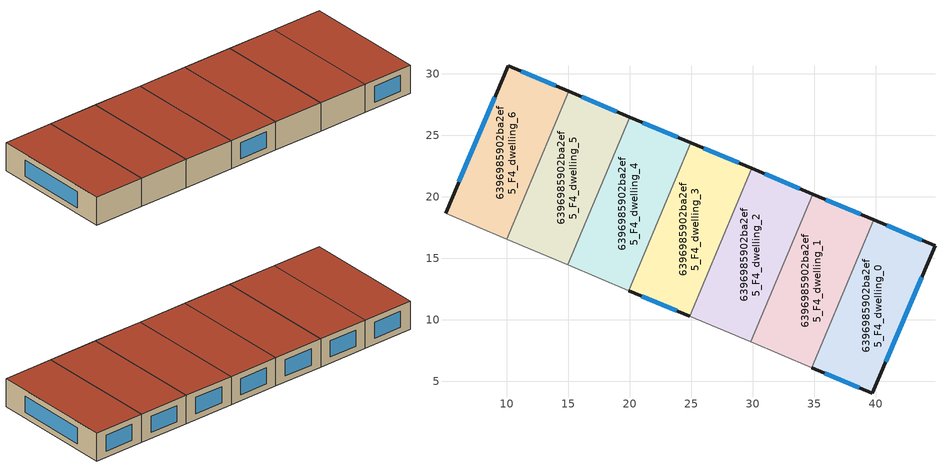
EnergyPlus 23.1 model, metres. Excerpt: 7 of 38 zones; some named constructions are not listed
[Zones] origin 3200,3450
6396985902ba2ef5_F4_dwelling_0
 floor to 6396985902ba2ef5_F3_dwelling_0 (EU_floor_Construction): 44.82,16.04 39.73,4.03 34.78,6.11 39.84,18.13 z12
 wall outside (EU_wall_Construction): 34.78,6.11 39.73,4.03 44.82,16.04 39.84,18.13 z12:15
 wall to 6396985902ba2ef5_F4_dwelling_1 (EU_wall_Construction): 39.84,18.13 34.78,6.11 z12:15
 window (EU_Window_Construction): 43.75,16.49 40.91,17.68 / 40.82,6.6 43.73,13.47 / 35.84,5.67 38.67,4.48 z12.64:14.36
 roof outside (EU_roof_Construction): 39.73,4.03 44.82,16.04 39.84,18.13 34.78,6.11 z15
6396985902ba2ef5_F4_dwelling_1
 floor to 6396985902ba2ef5_F3_dwelling_1 (EU_floor_Construction): 39.84,18.13 34.78,6.11 29.82,8.2 34.88,20.22 z12
 wall outside (EU_wall_Construction): 39.84,18.13 34.88,20.22 z12:15
 wall to 6396985902ba2ef5_F4_dwelling_2 (EU_wall_Construction): 34.88,20.22 29.82,8.2 z12:15
 wall adiabatic (EU_wall_Construction): 29.82,8.2 34.78,6.11 z12:15
 window (EU_Window_Construction): 38.78,18.58 35.95,19.77 z12.64:14.36
 roof outside (EU_roof_Construction): 34.78,6.11 39.84,18.13 34.88,20.22 29.82,8.2 z15
6396985902ba2ef5_F4_dwelling_2
 floor to 6396985902ba2ef5_F3_dwelling_2 (EU_floor_Construction): 34.88,20.22 29.82,8.2 24.86,10.29 29.92,22.31 z12
 wall outside (EU_wall_Construction): 34.88,20.22 29.92,22.31 z12:15
 wall to 6396985902ba2ef5_F4_dwelling_3 (EU_wall_Construction): 29.92,22.31 24.86,10.29 z12:15
 wall adiabatic (EU_wall_Construction): 24.86,10.29 29.82,8.2 z12:15
 window (EU_Window_Construction): 33.82,20.67 30.99,21.86 z12.64:14.36
 roof outside (EU_roof_Construction): 29.82,8.2 34.88,20.22 29.92,22.31 24.86,10.29 z15
6396985902ba2ef5_F4_dwelling_3
 floor to 6396985902ba2ef5_F3_dwelling_3 (EU_floor_Construction): 29.92,22.31 24.86,10.29 19.9,12.38 24.96,24.4 z12
 wall outside (EU_wall_Construction): 29.92,22.31 24.96,24.4 / 19.9,12.38 24.86,10.29 z12:15
 wall to 6396985902ba2ef5_F4_dwelling_4 (EU_wall_Construction): 24.96,24.4 19.9,12.38 z12:15
 window (EU_Window_Construction): 28.86,22.76 26.03,23.95 / 20.96,11.93 23.8,10.74 z12.64:14.36
 roof outside (EU_roof_Construction): 24.86,10.29 29.92,22.31 24.96,24.4 19.9,12.38 z15
6396985902ba2ef5_F4_dwelling_4
 floor to 6396985902ba2ef5_F3_dwelling_4 (EU_floor_Construction): 24.96,24.4 19.9,12.38 14.94,14.47 20,26.49 z12
 wall outside (EU_wall_Construction): 24.96,24.4 20,26.49 z12:15
 wall to 6396985902ba2ef5_F4_dwelling_5 (EU_wall_Construction): 20,26.49 14.94,14.47 z12:15
 wall adiabatic (EU_wall_Construction): 14.94,14.47 19.9,12.38 z12:15
 window (EU_Window_Construction): 23.9,24.85 21.06,26.04 z12.64:14.36
 roof outside (EU_roof_Construction): 19.9,12.38 24.96,24.4 20,26.49 14.94,14.47 z15
6396985902ba2ef5_F4_dwelling_5
 floor to 6396985902ba2ef5_F3_dwelling_5 (EU_floor_Construction): 20,26.49 14.94,14.47 9.98,16.56 15.04,28.58 z12
 wall outside (EU_wall_Construction): 20,26.49 15.04,28.58 z12:15
 wall to 6396985902ba2ef5_F4_dwelling_6 (EU_wall_Construction): 15.04,28.58 9.98,16.56 z12:15
 wall adiabatic (EU_wall_Construction): 9.98,16.56 14.94,14.47 z12:15
 window (EU_Window_Construction): 18.94,26.93 16.1,28.13 z12.64:14.36
 roof outside (EU_roof_Construction): 14.94,14.47 20,26.49 15.04,28.58 9.98,16.56 z15
6396985902ba2ef5_F4_dwelling_6
 floor to 6396985902ba2ef5_F3_dwelling_6 (EU_floor_Construction): 15.04,28.58 9.98,16.56 5.01,18.65 10.09,30.66 z12
 wall outside (EU_wall_Construction): 15.04,28.58 10.09,30.66 5.01,18.65 z12:15
 wall adiabatic (EU_wall_Construction): 5.01,18.65 9.98,16.56 z12:15
 window (EU_Window_Construction): 9,28.09 6.1,21.22 / 13.98,29.02 11.15,30.21 z12.64:14.36
 roof outside (EU_roof_Construction): 9.98,16.56 15.04,28.58 10.09,30.66 5.01,18.65 z15
[HVACTEMPLATE:THERMOSTAT] Constant Heating Setpoint=20; Constant Cooling Setpoint=50
EU_HeatOnly_6396985902ba2ef5_F0_dwelling_0; EU_HeatOnly_6396985902ba2ef5_F0_dwelling_1; EU_HeatOnly_6396985902ba2ef5_F0_dwelling_2; EU_HeatOnly_6396985902ba2ef5_F0_dwelling_3; EU_HeatOnly_6396985902ba2ef5_F0_dwelling_4; EU_HeatOnly_6396985902ba2ef5_F0_dwelling_5; EU_HeatOnly_6396985902ba2ef5_F0_dwelling_6; EU_HeatOnly_6396985902ba2ef5_F0_dwelling_7; EU_HeatOnly_6396985902ba2ef5_F1_dwelling_0; EU_HeatOnly_6396985902ba2ef5_F1_dwelling_1; EU_HeatOnly_6396985902ba2ef5_F1_dwelling_2; EU_HeatOnly_6396985902ba2ef5_F1_dwelling_3; EU_HeatOnly_6396985902ba2ef5_F1_dwelling_4; EU_HeatOnly_6396985902ba2ef5_F1_dwelling_5; EU_HeatOnly_6396985902ba2ef5_F1_dwelling_6; EU_HeatOnly_6396985902ba2ef5_F1_dwelling_7; EU_HeatOnly_6396985902ba2ef5_F2_dwelling_0; EU_HeatOnly_6396985902ba2ef5_F2_dwelling_1; EU_HeatOnly_6396985902ba2ef5_F2_dwelling_2; EU_HeatOnly_6396985902ba2ef5_F2_dwelling_3; EU_HeatOnly_6396985902ba2ef5_F2_dwelling_4; EU_HeatOnly_6396985902ba2ef5_F2_dwelling_5; EU_HeatOnly_6396985902ba2ef5_F2_dwelling_6; EU_HeatOnly_6396985902ba2ef5_F2_dwelling_7; EU_HeatOnly_6396985902ba2ef5_F3_dwelling_0; EU_HeatOnly_6396985902ba2ef5_F3_dwelling_1; EU_HeatOnly_6396985902ba2ef5_F3_dwelling_2; EU_HeatOnly_6396985902ba2ef5_F3_dwelling_3; EU_HeatOnly_6396985902ba2ef5_F3_dwelling_4; EU_HeatOnly_6396985902ba2ef5_F3_dwelling_5; EU_HeatOnly_6396985902ba2ef5_F3_dwelling_6; EU_HeatOnly_6396985902ba2ef5_F4_dwelling_0; EU_HeatOnly_6396985902ba2ef5_F4_dwelling_1; EU_HeatOnly_6396985902ba2ef5_F4_dwelling_2; EU_HeatOnly_6396985902ba2ef5_F4_dwelling_3; EU_HeatOnly_6396985902ba2ef5_F4_dwelling_4; EU_HeatOnly_6396985902ba2ef5_F4_dwelling_5; EU_HeatOnly_6396985902ba2ef5_F4_dwelling_6
[SCHEDULE:CONSTANT]
Name | Hourly Value
EU_AlwaysOn | 1
EU_CoolingOff | 0
[SCHEDULE:FILE] Column Number=1; Rows to Skip at Top=0; Number of Hours of Data=8760; Column Separator=Comma; Interpolate to Timestep=No; Minutes per Item=60; Adjust Schedule for Daylight Savings=Yes
Name | File
EU_Step8_GainSchedule_6396985902ba2ef5_F2_dwelling_1_f000 | ../../schedules/6396985902ba2ef5/6396985902ba2ef5_F2_dwelling_1_f000_gain.csv
EU_Step8_GainSchedule_6396985902ba2ef5_F2_dwelling_2_f000 | ../../schedules/6396985902ba2ef5/6396985902ba2ef5_F2_dwelling_2_f000_gain.csv
EU_Step8_GainSchedule_6396985902ba2ef5_F2_dwelling_3_f000 | ../../schedules/6396985902ba2ef5/6396985902ba2ef5_F2_dwelling_3_f000_gain.csv
EU_Step8_GainSchedule_6396985902ba2ef5_F2_dwelling_4_f000 | ../../schedules/6396985902ba2ef5/6396985902ba2ef5_F2_dwelling_4_f000_gain.csv
EU_Step8_GainSchedule_6396985902ba2ef5_F2_dwelling_5_f000 | ../../schedules/6396985902ba2ef5/6396985902ba2ef5_F2_dwelling_5_f000_gain.csv
EU_Step8_GainSchedule_6396985902ba2ef5_F2_dwelling_6_f000 | ../../schedules/6396985902ba2ef5/6396985902ba2ef5_F2_dwelling_6_f000_gain.csv
EU_Step8_GainSchedule_6396985902ba2ef5_F2_dwelling_7_f000 | ../../schedules/6396985902ba2ef5/6396985902ba2ef5_F2_dwelling_7_f000_gain.csv
EU_Step8_GainSchedule_6396985902ba2ef5_F3_dwelling_0_f000 | ../../schedules/6396985902ba2ef5/6396985902ba2ef5_F3_dwelling_0_f000_gain.csv
EU_Step8_GainSchedule_6396985902ba2ef5_F3_dwelling_1_f000 | ../../schedules/6396985902ba2ef5/6396985902ba2ef5_F3_dwelling_1_f000_gain.csv
EU_Step8_GainSchedule_6396985902ba2ef5_F3_dwelling_2_f000 | ../../schedules/6396985902ba2ef5/6396985902ba2ef5_F3_dwelling_2_f000_gain.csv
EU_Step8_GainSchedule_6396985902ba2ef5_F3_dwelling_3_f000 | ../../schedules/6396985902ba2ef5/6396985902ba2ef5_F3_dwelling_3_f000_gain.csv
EU_Step8_GainSchedule_6396985902ba2ef5_F3_dwelling_4_f000 | ../../schedules/6396985902ba2ef5/6396985902ba2ef5_F3_dwelling_4_f000_gain.csv
EU_Step8_GainSchedule_6396985902ba2ef5_F3_dwelling_5_f000 | ../../schedules/6396985902ba2ef5/6396985902ba2ef5_F3_dwelling_5_f000_gain.csv
EU_Step8_GainSchedule_6396985902ba2ef5_F3_dwelling_6_f000 | ../../schedules/6396985902ba2ef5/6396985902ba2ef5_F3_dwelling_6_f000_gain.csv
EU_Step8_GainSchedule_6396985902ba2ef5_F4_dwelling_0_f000 | ../../schedules/6396985902ba2ef5/6396985902ba2ef5_F4_dwelling_0_f000_gain.csv
EU_Step8_GainSchedule_6396985902ba2ef5_F4_dwelling_1_f000 | ../../schedules/6396985902ba2ef5/6396985902ba2ef5_F4_dwelling_1_f000_gain.csv
EU_Step8_GainSchedule_6396985902ba2ef5_F4_dwelling_2_f000 | ../../schedules/6396985902ba2ef5/6396985902ba2ef5_F4_dwelling_2_f000_gain.csv
EU_Step8_GainSchedule_6396985902ba2ef5_F4_dwelling_3_f000 | ../../schedules/6396985902ba2ef5/6396985902ba2ef5_F4_dwelling_3_f000_gain.csv
EU_Step8_GainSchedule_6396985902ba2ef5_F4_dwelling_4_f000 | ../../schedules/6396985902ba2ef5/6396985902ba2ef5_F4_dwelling_4_f000_gain.csv
EU_Step8_GainSchedule_6396985902ba2ef5_F4_dwelling_5_f000 | ../../schedules/6396985902ba2ef5/6396985902ba2ef5_F4_dwelling_5_f000_gain.csv
EU_Step8_GainSchedule_6396985902ba2ef5_F4_dwelling_6_f000 | ../../schedules/6396985902ba2ef5/6396985902ba2ef5_F4_dwelling_6_f000_gain.csv
